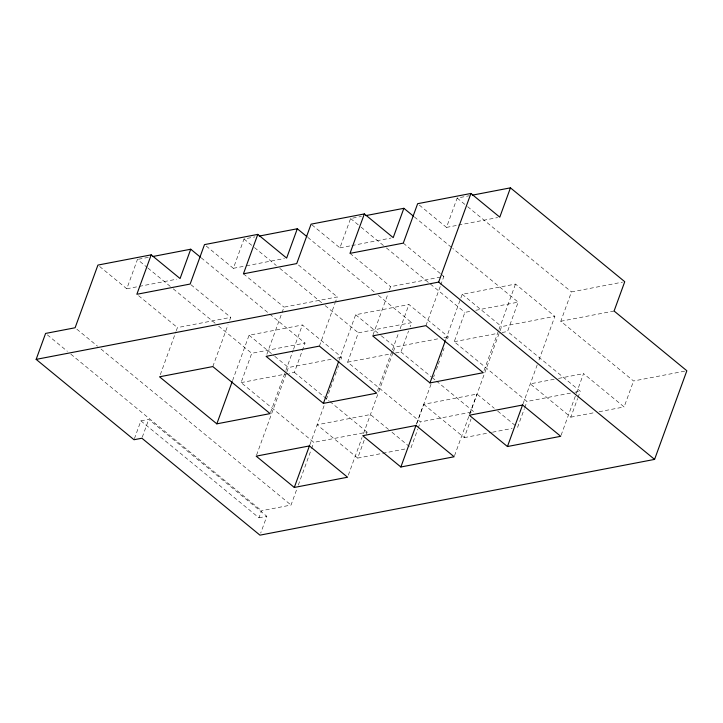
<?xml version="1.0" encoding="UTF-8"?>
<svg xmlns="http://www.w3.org/2000/svg" width="723" height="723" viewBox="0 0 723 723"><rect width="100%" height="100%" fill="white"/><g stroke="black" fill="none" stroke-linecap="round" stroke-linejoin="round"><path stroke-width="0.54" stroke-dasharray="3.62 2.71" d="M99.62 266.471L126.787 288.775L137.451 259.449L147.049 267.329M134.406 438.689L140.895 420.867L148.766 419.358L266.823 516.285L260.714 533.059M160.298 374.704L175.915 331.785M176.295 330.736L177.442 327.6L230.727 317.37L229.58 320.506M142.277 437.18L148.766 419.358M206.191 246.01L233.357 268.314L244.022 238.988L254.903 236.9M212.815 366.57L228.061 324.699M232.571 380.578L249.083 335.21L302.368 324.979L341.726 357.289L340.569 360.452M366.38 434.216L367.139 432.137L313.854 442.368L241.084 382.621L251.758 353.303L305.043 343.073L294.369 372.399L288.938 373.439M266.868 354.252L284.012 307.139L337.298 296.909L335.391 302.142M270.492 412.562L285.477 371.405M285.856 370.348L293.158 350.303M293.538 349.245L302.368 324.979M256.557 455.101L286.516 372.797M286.904 371.739L288.441 367.519L333.023 358.96M311.911 224.853L339.927 247.853L350.592 218.527L361.473 216.439M319.385 346.109L335.011 303.19M140.895 420.867L258.942 517.795L261.527 510.718L291.035 505.052L296.764 489.308M339.141 360.126L355.653 314.749L408.938 304.519L448.296 336.828L446.76 341.048M309.842 444.871L324.437 404.772M326.362 399.494L330.203 388.947M330.583 387.889L334.812 376.285M335.192 375.228L337.496 368.893M337.885 367.844L338.653 365.73M298.301 485.115L311.206 449.634M311.586 448.594L313.854 442.368M436.457 381.093L473.71 411.676L420.425 421.907L347.655 362.169L358.328 332.842L411.613 322.612L410.095 326.805M373.059 334.83L387.917 294.008M389.435 289.815L390.583 286.679L443.868 276.448L440.822 284.826M377.451 391.044L392.047 350.944M392.426 349.896L398.572 333.014M400.108 328.784L408.938 304.519M348.341 475.138L362.033 437.523M363.515 433.583L393.086 352.336M393.475 351.279L395.011 347.058L439.593 338.5M388.531 429.426L370.393 414.541L317.108 424.772L357.695 458.093L364.491 439.403M395.508 352.978L400.94 351.938L408.567 330.989M419.331 205.088L446.498 227.393L457.162 198.075L469.128 195.77M425.955 325.648L440.443 285.874M445.711 339.665L462.223 294.288L515.508 284.058L554.866 316.367L538.346 361.744M416.457 424.157L423.678 404.311L476.963 394.08L494.234 408.26M416.8 423.353L431.007 384.311M433.701 376.927L434.469 374.812M436.385 369.543L437.921 365.323M438.31 364.265L439.457 361.102M440.994 356.882L444.067 348.441M410.98 447.862L417.777 429.173M418.156 428.143L420.425 421.907M570.492 393.104L526.995 401.455L454.225 341.708L464.898 312.381L471.423 311.134M484.021 370.583L498.617 330.483M498.997 329.435L515.508 284.058M454.532 455.716L469.363 414.975M469.742 413.927L476.963 394.08M469.706 414.18L499.656 331.875M500.045 330.818L501.581 326.597L554.866 316.367M423.678 404.311L464.265 437.632L471.062 418.942M502.078 332.517L507.519 331.477L518.183 302.151L452.743 248.423M522.991 403.949L537.966 362.801M517.551 427.401L524.347 408.721M524.726 407.682L526.995 401.455M684.672 371.179L633.565 380.994L560.804 321.247L571.468 291.929L622.584 282.115M561.102 435.255L575.933 394.514M576.312 393.466L583.542 373.619L624.121 406.941L633.565 380.994M554.18 379.259L530.248 383.85L570.836 417.171L577.632 398.49M578.011 397.451L580.28 391.224L507.519 331.477M138.545 259.241L149.417 257.153M126.787 288.775L176.81 279.168M233.357 268.314L245.314 266.019M246.398 265.802L284.464 258.5M339.927 247.853L350.8 245.766M351.884 245.558L391.035 238.039M446.498 227.393L457.37 225.305M458.454 225.097L497.605 217.578M475.779 310.294L518.183 302.151M337.37 358.129L341.726 357.289M443.94 337.668L448.296 336.828M241.084 382.621L287.844 373.646M347.655 362.169L391.161 353.818M454.225 341.708L497.731 333.357M560.804 321.247L614.089 311.017M558.527 378.418L583.542 373.619M574.839 392.264L580.28 391.224M357.695 458.093L381.617 453.502M382.702 453.285L405.54 448.902M464.265 437.632L491.45 432.408M492.535 432.2L512.11 428.441M570.836 417.171L594.758 412.58M599.105 411.739L624.121 406.941M258.942 517.795L266.823 516.285M457.162 198.075L466.76 205.956M467.636 206.67L571.468 291.929M414.351 216.9L451.875 247.709M403.289 243.127L440.415 273.61M441.274 274.324L443.868 276.448M462.223 294.288L501.581 326.597M350.592 218.527L360.19 226.416M361.066 227.13L385.495 247.185M386.371 247.908L464.898 312.381M350.004 253.357L390.583 286.679M307.781 237.361L374.966 292.526M378.454 295.391L411.613 322.612M497.686 411.098L515.824 425.983M298.445 265.007L337.298 296.909M355.653 314.749L380.461 335.12M381.319 335.824L395.011 347.058M400.94 351.938L431.26 376.828M432.128 377.542L435.598 380.388M244.022 238.988L253.619 246.868M254.496 247.591L276.313 265.504M279.801 268.369L321.681 302.756M325.169 305.621L358.328 332.842M243.434 273.818L284.012 307.139M201.211 257.822L305.043 343.073M391.983 432.264L409.254 446.443M191.008 284.754L230.727 317.37M249.083 335.21L273.89 355.58M274.749 356.285L288.441 367.519M294.369 372.399L329.019 400.849M329.887 401.554L367.139 432.137M147.926 268.052L172.354 288.106M173.231 288.829L215.111 323.217M218.599 326.082L251.758 353.303M138.59 295.698L177.442 327.6M76.837 329.182L97.56 346.19M101.012 349.028L291.035 505.052M47.338 334.857L67.366 351.297M70.845 354.162L261.527 510.718"/><path stroke-width="1.08" d="M472.39 195.147L510.447 187.844L624.753 281.699L614.089 311.017L686.85 370.763L654.586 459.394L259.955 535.156L141.898 438.228L134.026 439.738L36.15 359.376L45.594 333.43L75.111 327.763L97.921 265.079L151.206 254.848L180.072 278.545L190.736 249.218L200.334 257.099M151.206 254.848L136.855 294.279L190.149 284.049L204.492 244.618L257.786 234.388L286.642 258.084L297.307 228.757L306.904 236.638M257.786 234.388L243.434 273.818L296.719 263.588L311.071 224.157L364.356 213.927L393.213 237.623L403.877 208.305L413.475 216.186M216.828 423.841L270.113 413.61L212.815 366.57L159.53 376.8L216.828 423.841L232.191 381.636M364.356 213.927L350.004 253.357L403.289 243.127L417.641 203.696L470.926 193.466L499.783 217.162L510.447 187.844M323.398 403.38L376.683 393.149L319.385 346.109L266.1 356.34L323.398 403.38L338.762 361.175M294.297 487.456L347.582 477.225L309.462 445.919L256.177 456.15L294.297 487.456L309.507 445.666M36.15 359.376L438.662 282.097L470.926 193.466M429.968 382.919L483.253 372.697L425.955 325.648L372.67 335.879L429.968 382.919L445.332 340.714M400.867 466.995L454.152 456.764L416.032 425.467L362.747 435.698L400.867 466.995L416.077 425.205M507.438 446.534L560.723 436.303L522.602 405.007L469.317 415.237L507.438 446.534L522.648 404.744M152.68 256.529L190.736 249.218M259.25 236.069L297.307 228.757M365.82 215.608L403.877 208.305M438.662 282.097L654.586 459.394"/></g></svg>
